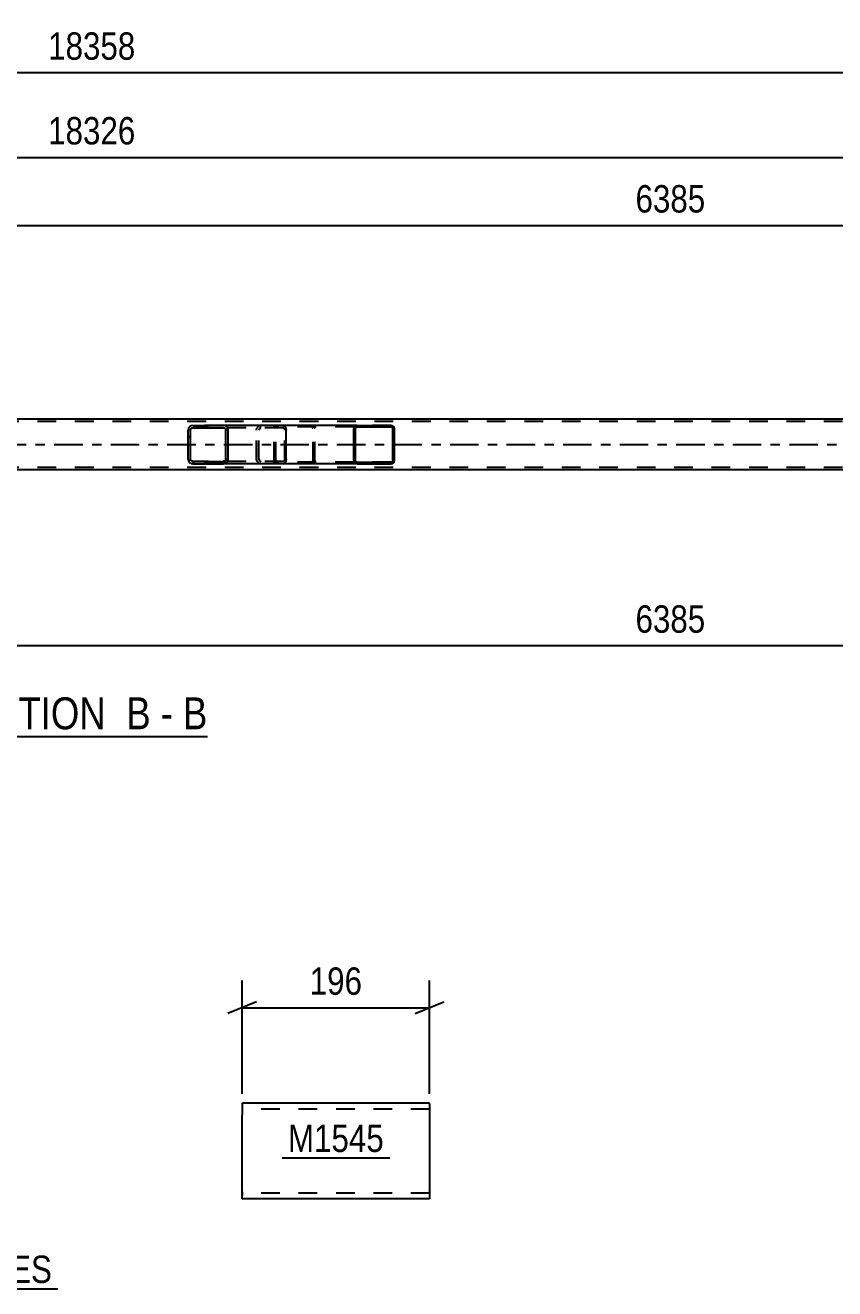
# Model space of a CAD drawing. Header units: millimetres. Extents: x 0 to 841, y 0 to 594.
# Drawn here: x 396 to 480.7, y 145.5 to 277.7 of the extents above; entities that cross this region are included whole.
import ezdxf

# ---------------------------------------------------------------- set-up
doc = ezdxf.new("R2010")
doc.units = ezdxf.units.MM
doc.linetypes.add('DXK_LINE_DOT2', pattern=[3.9198, 1.9599, -1.9599])
doc.linetypes.add('DXK_LINE_DOT3', pattern=[5.9187, 2.979, -0.9799, 0.9799, -0.9799])
doc.styles.add('Arial Narrow', font='ARIALN.TTF', dxfattribs={"height": 0.2})

# ---------------------------------------------------------------- blocks, each defined once
blk = doc.blocks.new('Unknown-815137657-12 - 5882')
at = {"color": 6, "linetype": 'Continuous'}
blk.add_line((387.37, 203.29), (415.02, 203.29), dxfattribs=at)
at = {"color": 0, "linetype": 'Continuous'}
for points in [[(405.48, 204.04), (405.48, 207.54), (387.37, 207.54), (387.37, 204.04)], [(409.09, 204.04), (409.09, 207.54), (406.53, 207.54), (406.53, 204.04)], [(411.41, 204.04), (411.41, 207.54), (410.14, 207.54), (410.14, 204.04)], [(415.02, 204.04), (415.02, 207.54), (412.46, 207.54), (412.46, 204.04)]]:
    blk.add_wipeout(points, dxfattribs=at)
at = {"color": 7, "linetype": 'Continuous', "style": 'Arial Narrow'}
for s, p in [('SECTION ', (387.37, 204.04)), ('B', (406.53, 204.04)), ('B', (412.46, 204.04)), ('-', (410.14, 204.04))]:
    blk.add_text(s, height=3.34, dxfattribs=at).set_placement(p)
blk = doc.blocks.new('Part-815137657-5890 - 5882')
at = {"linetype": 'Continuous'}
h = blk.add_hatch(dxfattribs=at)
h.set_pattern_fill('', scale=0.7, style=0, pattern_type=0)
h.set_pattern_definition([(45, (417.156, 235.52), (-1.57154, 1.57154), [])])
h.paths.add_polyline_path([(417.19, 235.34), (417.16, 235.52), (417.05, 235.68), (416.88, 235.78), (416.69, 235.82), (413.51, 235.82), (413.31, 235.78), (413.15, 235.68), (413.04, 235.52), (413, 235.34), (413, 232.3), (413.04, 232.11), (413.15, 231.96), (413.31, 231.85), (413.51, 231.82), (416.69, 231.82), (416.88, 231.85), (417.05, 231.96), (417.16, 232.11), (417.19, 232.3)])
h.paths.add_polyline_path([(416.92, 232.2), (416.87, 232.13), (416.79, 232.07), (416.69, 232.06), (413.51, 232.06), (413.41, 232.07), (413.33, 232.13), (413.27, 232.2), (413.26, 232.3), (413.26, 235.34), (413.27, 235.43), (413.33, 235.51), (413.41, 235.56), (413.51, 235.58), (416.69, 235.58), (416.79, 235.56), (416.87, 235.51), (416.92, 235.43), (416.94, 235.34), (416.94, 232.3)])
at = {"color": 2, "linetype": 'Continuous'}
for p, q in [((413.04, 235.52), (413, 235.34)), ((413, 232.3), (413, 235.34)), ((413.26, 235.34), (413.27, 235.43)), ((413.26, 232.3), (413.26, 235.34)), ((413.27, 235.43), (413.33, 235.51)), ((413.51, 235.82), (413.31, 235.78)), ((413.33, 235.51), (413.41, 235.56)), ((413.41, 235.56), (413.51, 235.58)), ((413.51, 235.82), (416.69, 235.82)), ((413.51, 235.58), (416.69, 235.58)), ((422.99, 235.82), (416.69, 235.82)), ((416.88, 235.78), (416.69, 235.82)), ((416.69, 235.58), (416.79, 235.56)), ((416.79, 235.56), (416.87, 235.51)), ((416.87, 235.51), (416.92, 235.43)), ((416.92, 235.43), (416.94, 235.34)), ((416.94, 232.3), (416.94, 235.34)), ((417.19, 235.34), (417.16, 235.52)), ((417.19, 232.3), (417.19, 235.34)), ((422.99, 235.82), (423.1, 235.78)), ((423.1, 235.78), (423.18, 235.68)), ((423.18, 235.68), (423.24, 235.52)), ((423.24, 235.52), (423.26, 235.34)), ((423.26, 232.3), (423.26, 235.34)), ((413, 232.3), (413.04, 232.11)), ((413.27, 232.2), (413.26, 232.3)), ((413.33, 232.13), (413.27, 232.2)), ((413.31, 231.85), (413.51, 231.82)), ((413.41, 232.07), (413.33, 232.13)), ((413.51, 232.06), (413.41, 232.07)), ((413.51, 232.06), (416.69, 232.06)), ((413.51, 231.82), (416.69, 231.82)), ((416.79, 232.07), (416.69, 232.06)), ((416.69, 231.82), (416.88, 231.85)), ((422.99, 231.82), (416.69, 231.82)), ((416.87, 232.13), (416.79, 232.07)), ((416.92, 232.2), (416.87, 232.13)), ((416.94, 232.3), (416.92, 232.2)), ((417.16, 232.11), (417.19, 232.3)), ((423.1, 231.85), (422.99, 231.82)), ((423.18, 231.96), (423.1, 231.85)), ((423.24, 232.11), (423.18, 231.96)), ((423.26, 232.3), (423.24, 232.11))]:
    blk.add_line(p, q, dxfattribs=at)
at = {"color": 7, "linetype": 'DXK_LINE_DOT2'}
for p, q in [((416.69, 235.82), (413.51, 235.82)), ((422.99, 235.58), (413.51, 235.58)), ((420.15, 235.34), (420.19, 235.52)), ((420.15, 232.3), (420.15, 235.34)), ((420.43, 235.43), (420.41, 235.34)), ((420.41, 232.3), (420.41, 235.34)), ((420.48, 235.51), (420.43, 235.43)), ((420.46, 235.78), (420.66, 235.82)), ((420.56, 235.56), (420.48, 235.51)), ((420.66, 235.58), (420.56, 235.56)), ((422, 235.58), (422, 235.82)), ((423.04, 235.56), (422.99, 235.58)), ((423.09, 235.51), (423.04, 235.56)), ((423.12, 235.43), (423.09, 235.51)), ((423.13, 235.34), (423.12, 235.43)), ((423.13, 232.3), (423.13, 235.34)), ((422.99, 232.06), (413.51, 232.06)), ((416.69, 231.82), (413.51, 231.82)), ((420.19, 232.11), (420.15, 232.3)), ((420.41, 232.3), (420.43, 232.2)), ((420.43, 232.2), (420.48, 232.13)), ((420.66, 231.82), (420.46, 231.85)), ((420.48, 232.13), (420.5, 232.11)), ((420.5, 232.11), (420.56, 232.07)), ((420.56, 232.07), (420.66, 232.06)), ((422, 231.82), (422, 232.06)), ((422.99, 232.06), (423.04, 232.07)), ((423.04, 232.07), (423.09, 232.13)), ((423.09, 232.13), (423.12, 232.2)), ((423.12, 232.2), (423.13, 232.3))]:
    blk.add_line(p, q, dxfattribs=at)
at = {"color": 2, "linetype": 'Continuous'}
for centre, start, end in [((413.49, 235.32), 111.1941, 156.1506), ((416.71, 235.32), 23.8494, 68.8059), ((413.49, 232.31), 203.8494, 248.8059), ((416.71, 232.31), 291.1941, 336.1506)]:
    blk.add_arc(centre, 0.492, start, end, dxfattribs=at)
at = {"color": 7, "linetype": 'DXK_LINE_DOT2'}
for centre, start, end in [((420.64, 235.32), 111.1941, 156.1506), ((420.64, 232.31), 203.8494, 248.8059)]:
    blk.add_arc(centre, 0.492, start, end, dxfattribs=at)
blk = doc.blocks.new('Part-815137657-6040 - 5882')
at = {"linetype": 'Continuous'}
h = blk.add_hatch(dxfattribs=at)
h.set_pattern_fill('', scale=0.7, style=0, pattern_type=0)
h.set_pattern_definition([(45, (434.5796, 235.6187), (-1.57154, 1.57154), [])])
h.paths.add_polyline_path([(434.61, 235.5), (434.58, 235.62), (434.51, 235.72), (434.4, 235.79), (434.26, 235.82), (430.69, 235.82), (430.56, 235.79), (430.45, 235.72), (430.37, 235.62), (430.35, 235.5), (430.35, 232.14), (430.37, 232.01), (430.45, 231.91), (430.56, 231.84), (430.69, 231.82), (434.26, 231.82), (434.4, 231.84), (434.51, 231.91), (434.58, 232.01), (434.61, 232.14)])
h.paths.add_polyline_path([(434.42, 232.08), (434.39, 232.02), (434.33, 231.99), (434.26, 231.98), (430.69, 231.98), (430.62, 231.99), (430.57, 232.02), (430.53, 232.08), (430.52, 232.14), (430.52, 235.5), (430.53, 235.56), (430.57, 235.61), (430.62, 235.64), (430.69, 235.66), (434.26, 235.66), (434.33, 235.64), (434.39, 235.61), (434.42, 235.56), (434.44, 235.5), (434.44, 232.14)])
at = {"color": 7, "linetype": 'DXK_LINE_DOT2'}
for p, q in [((422, 235.5), (422.03, 235.62)), ((422, 232.14), (422, 235.5)), ((422.18, 235.56), (422.17, 235.5)), ((422.17, 232.14), (422.17, 235.5)), ((422.22, 235.61), (422.18, 235.56)), ((422.21, 235.79), (422.34, 235.82)), ((422.27, 235.64), (422.22, 235.61)), ((422.34, 235.66), (422.27, 235.64)), ((422.99, 235.82), (422.34, 235.82)), ((434.26, 235.66), (422.34, 235.66)), ((425.92, 235.82), (426.05, 235.79)), ((425.98, 235.64), (425.92, 235.66)), ((426.04, 235.61), (425.98, 235.64)), ((426.07, 235.56), (426.04, 235.61)), ((426.09, 235.5), (426.07, 235.56)), ((426.09, 232.14), (426.09, 235.5)), ((426.23, 235.62), (426.26, 235.5)), ((426.26, 232.14), (426.26, 235.5)), ((434.26, 235.82), (430.69, 235.82)), ((422.03, 232.01), (422, 232.14)), ((422.17, 232.14), (422.18, 232.08)), ((422.18, 232.08), (422.22, 232.02)), ((422.34, 231.82), (422.21, 231.84)), ((422.22, 232.02), (422.27, 231.99)), ((422.27, 231.99), (422.34, 231.98)), ((434.26, 231.98), (422.34, 231.98)), ((422.99, 231.82), (422.34, 231.82)), ((425.92, 231.98), (425.98, 231.99)), ((426.05, 231.84), (425.92, 231.82)), ((425.98, 231.99), (426.04, 232.02)), ((426.04, 232.02), (426.07, 232.08)), ((426.07, 232.08), (426.09, 232.14)), ((426.26, 232.14), (426.23, 232.01)), ((434.26, 231.82), (430.69, 231.82))]:
    blk.add_line(p, q, dxfattribs=at)
at = {"color": 2, "linetype": 'Continuous'}
for p, q in [((430.69, 235.82), (422.99, 235.82)), ((430.37, 235.62), (430.35, 235.5)), ((430.35, 232.14), (430.35, 235.5)), ((430.52, 235.5), (430.53, 235.56)), ((430.52, 232.14), (430.52, 235.5)), ((430.53, 235.56), (430.57, 235.61)), ((430.69, 235.82), (430.56, 235.79)), ((430.57, 235.61), (430.62, 235.64)), ((430.62, 235.64), (430.69, 235.66)), ((430.69, 235.82), (434.26, 235.82)), ((430.69, 235.66), (434.26, 235.66)), ((434.4, 235.79), (434.26, 235.82)), ((434.26, 235.66), (434.33, 235.64)), ((434.33, 235.64), (434.39, 235.61)), ((434.39, 235.61), (434.42, 235.56)), ((434.42, 235.56), (434.44, 235.5)), ((434.44, 232.14), (434.44, 235.5)), ((434.61, 235.5), (434.58, 235.62)), ((434.61, 232.14), (434.61, 235.5)), ((430.69, 231.82), (422.99, 231.82)), ((430.35, 232.14), (430.37, 232.01)), ((430.53, 232.08), (430.52, 232.14)), ((430.57, 232.02), (430.53, 232.08)), ((430.56, 231.84), (430.69, 231.82)), ((430.62, 231.99), (430.57, 232.02)), ((430.69, 231.98), (430.62, 231.99)), ((430.69, 231.98), (434.26, 231.98)), ((430.69, 231.82), (434.26, 231.82)), ((434.33, 231.99), (434.26, 231.98)), ((434.26, 231.82), (434.4, 231.84)), ((434.39, 232.02), (434.33, 231.99)), ((434.42, 232.08), (434.39, 232.02)), ((434.44, 232.14), (434.42, 232.08)), ((434.58, 232.01), (434.61, 232.14))]:
    blk.add_line(p, q, dxfattribs=at)
at = {"color": 7, "linetype": 'DXK_LINE_DOT2'}
for centre, start, end in [((422.33, 235.48), 110.7583, 155.68), ((425.93, 235.48), 24.32, 69.2417), ((422.33, 232.15), 204.32, 249.2417), ((425.93, 232.15), 290.7583, 335.68)]:
    blk.add_arc(centre, 0.331, start, end, dxfattribs=at)
at = {"color": 2, "linetype": 'Continuous'}
for centre, start, end in [((430.68, 235.48), 110.7583, 155.68), ((434.28, 235.48), 24.32, 69.2417), ((430.68, 232.15), 204.32, 249.2417), ((434.28, 232.15), 290.7583, 335.68)]:
    blk.add_arc(centre, 0.331, start, end, dxfattribs=at)
blk = doc.blocks.new('Part-815137657-6059 - 5882')
at = {"color": 7, "linetype": 'DXK_LINE_DOT2'}
for p, q in [((732.38, 236.22), (73.46, 236.22)), ((732.38, 231.42), (73.46, 231.42))]:
    blk.add_line(p, q, dxfattribs=at)
at = {"color": 2, "linetype": 'Continuous'}
for p, q in [((590.39, 236.46), (340.98, 236.46)), ((590.39, 231.18), (340.98, 231.18))]:
    blk.add_line(p, q, dxfattribs=at)
at = {"color": 7, "linetype": 'DXK_LINE_DOT3'}
blk.add_line((73.46, 233.82), (732.38, 233.82), dxfattribs=at)
blk = doc.blocks.new('Part-815137657-10272 - 10271')
at = {"color": 2, "linetype": 'Continuous'}
for p, q in [((418.66, 164.92), (418.66, 163.72)), ((438.28, 164.92), (418.66, 164.92)), ((438.28, 164.83), (438.28, 164.92)), ((438.28, 164.83), (438.28, 163.72)), ((418.66, 155.66), (418.66, 163.72)), ((438.28, 163.72), (438.28, 154.92)), ((418.66, 155.01), (418.66, 155.66)), ((418.66, 154.92), (418.66, 155.01)), ((438.28, 154.92), (418.66, 154.92))]:
    blk.add_line(p, q, dxfattribs=at)
at = {"color": 7, "linetype": 'DXK_LINE_DOT2'}
for p, q in [((438.28, 164.32), (418.66, 164.32)), ((438.28, 164.57), (438.28, 163.72)), ((418.66, 155.66), (418.66, 155.27)), ((418.66, 155.52), (418.66, 155.56)), ((438.28, 155.52), (418.66, 155.52)), ((418.66, 154.92), (418.66, 154.92)), ((438.28, 155.56), (438.28, 155.66)), ((438.28, 155.52), (438.28, 155.56)), ((438.28, 155.52), (438.28, 155.56))]:
    blk.add_line(p, q, dxfattribs=at)
blk = doc.blocks.new('StraightDimension-815137657-6303 - 5882')
at = {"color": 7, "linetype": 'Continuous'}
blk.add_line((335.78, 212.79), (591.18, 212.79), dxfattribs=at)
at = {"color": 0}
blk.add_wipeout([(467.74, 213.54), (467.74, 217.74), (459.23, 217.74), (459.23, 213.54)], dxfattribs=at)
at = {"color": 3, "style": 'Arial Narrow'}
blk.add_text('6385', height=2.863, dxfattribs=at).set_placement((459.83, 214.14))
blk = doc.blocks.new('StraightDimension-815137657-6316 - 5882')
at = {"color": 7, "linetype": 'Continuous'}
blk.add_line((64.2, 272.72), (741.64, 272.72), dxfattribs=at)
at = {"color": 0}
blk.add_wipeout([(408.09, 273.47), (408.09, 277.67), (397.75, 277.67), (397.75, 273.47)], dxfattribs=at)
at = {"color": 3, "style": 'Arial Narrow'}
blk.add_text('18358', height=2.863, dxfattribs=at).set_placement((398.35, 274.07))
blk = doc.blocks.new('StraightDimension-815137657-6331 - 5882')
at = {"color": 7, "linetype": 'Continuous'}
blk.add_line((335.78, 256.74), (591.18, 256.74), dxfattribs=at)
at = {"color": 0}
blk.add_wipeout([(467.74, 257.49), (467.74, 261.69), (459.23, 261.69), (459.23, 257.49)], dxfattribs=at)
at = {"color": 3, "style": 'Arial Narrow'}
blk.add_text('6385', height=2.863, dxfattribs=at).set_placement((459.83, 258.09))
blk = doc.blocks.new('StraightDimension-815137657-9471 - 5882')
at = {"color": 7, "linetype": 'Continuous'}
blk.add_line((64.84, 263.86), (741, 263.86), dxfattribs=at)
at = {"color": 0}
blk.add_wipeout([(408.09, 264.61), (408.09, 268.81), (397.75, 268.81), (397.75, 264.61)], dxfattribs=at)
at = {"color": 3, "style": 'Arial Narrow'}
blk.add_text('18326', height=2.863, dxfattribs=at).set_placement((398.35, 265.21))
blk = doc.blocks.new('StraightDimension-815137657-10274 - 10271')
at = {"color": 7, "linetype": 'Continuous'}
for p, q in [((418.66, 165.92), (418.66, 177.77)), ((438.28, 165.92), (438.28, 177.77)), ((420.16, 175.52), (417.16, 174.32)), ((418.66, 174.92), (438.28, 174.92)), ((436.78, 174.32), (439.78, 175.52))]:
    blk.add_line(p, q, dxfattribs=at)
at = {"color": 0}
blk.add_wipeout([(431.81, 175.67), (431.81, 179.87), (425.13, 179.87), (425.13, 175.67)], dxfattribs=at)
at = {"color": 3, "style": 'Arial Narrow'}
blk.add_text('196', height=2.863, dxfattribs=at).set_placement((425.73, 176.27))
blk = doc.blocks.new('Mark-815137657-10277 - 10271')
at = {"color": 0}
blk.add_wipeout([(433.5, 159.83), (433.5, 162.83), (423.45, 162.83), (423.45, 159.83)], dxfattribs=at)
blk.add_wipeout([(433.5, 159.83), (433.5, 162.83), (423.45, 162.83), (423.45, 159.83)], dxfattribs=at)
at = {"color": 30, "linetype": 'Continuous'}
blk.add_line((422.85, 159.23), (434.1, 159.23), dxfattribs=at)
at = {"color": 3, "style": 'Arial Narrow'}
blk.add_text('M1545', height=2.863, dxfattribs=at).set_placement((423.45, 159.83))
blk = doc.blocks.new('Mark-815137657-15541 - 10295')
at = {"color": 0}
for points in [[(375.06, 146.13), (375.06, 149.13), (373.23, 149.13), (373.23, 146.13)], [(377.79, 146.13), (377.79, 149.13), (375.96, 149.13), (375.96, 146.13)], [(382.35, 146.13), (382.35, 149.13), (378.69, 149.13), (378.69, 146.13)], [(398.77, 146.13), (398.77, 149.13), (383.25, 149.13), (383.25, 146.13)]]:
    blk.add_wipeout(points, dxfattribs=at)
for points in [[(375.06, 146.13), (375.06, 149.13), (373.23, 149.13), (373.23, 146.13)], [(377.79, 146.13), (377.79, 149.13), (375.96, 149.13), (375.96, 146.13)], [(382.35, 146.13), (382.35, 149.13), (378.69, 149.13), (378.69, 146.13)], [(398.77, 146.13), (398.77, 149.13), (383.25, 149.13), (383.25, 146.13)]]:
    blk.add_wipeout(points, dxfattribs=at)
at = {"color": 7, "linetype": 'Continuous'}
for p, q in [((368.35, 156.8), (372.63, 145.53)), ((372.63, 145.53), (399.37, 145.53))]:
    blk.add_line(p, q, dxfattribs=at)
at = {"color": 3, "style": 'Arial Narrow'}
for s, height, p in [('4', 2.86, (373.23, 146.13)), ('#', 2.86, (375.96, 146.13)), ('14', 2.863, (378.69, 146.13)), ('Ø  HOLES', 2.863, (383.25, 146.13))]:
    blk.add_text(s, height=height, dxfattribs=at).set_placement(p)

msp = doc.modelspace()

# ---------------------------------------------------------------- block references
for name in ['StraightDimension-815137657-6316 - 5882', 'Part-815137657-6059 - 5882', 'Part-815137657-5890 - 5882', 'Part-815137657-6040 - 5882', 'Unknown-815137657-12 - 5882', 'StraightDimension-815137657-10274 - 10271', 'Part-815137657-10272 - 10271', 'Mark-815137657-15541 - 10295']:
    msp.add_blockref(name, (0, 0))

# ---------------------------------------------------------------- next in the draw order: block references
for name in ['StraightDimension-815137657-6331 - 5882', 'StraightDimension-815137657-6303 - 5882', 'Mark-815137657-10277 - 10271']:
    msp.add_blockref(name, (0, 0))

# ---------------------------------------------------------------- next in the draw order: block references
msp.add_blockref('StraightDimension-815137657-9471 - 5882', (0, 0))

doc.saveas('drawing.dxf')
